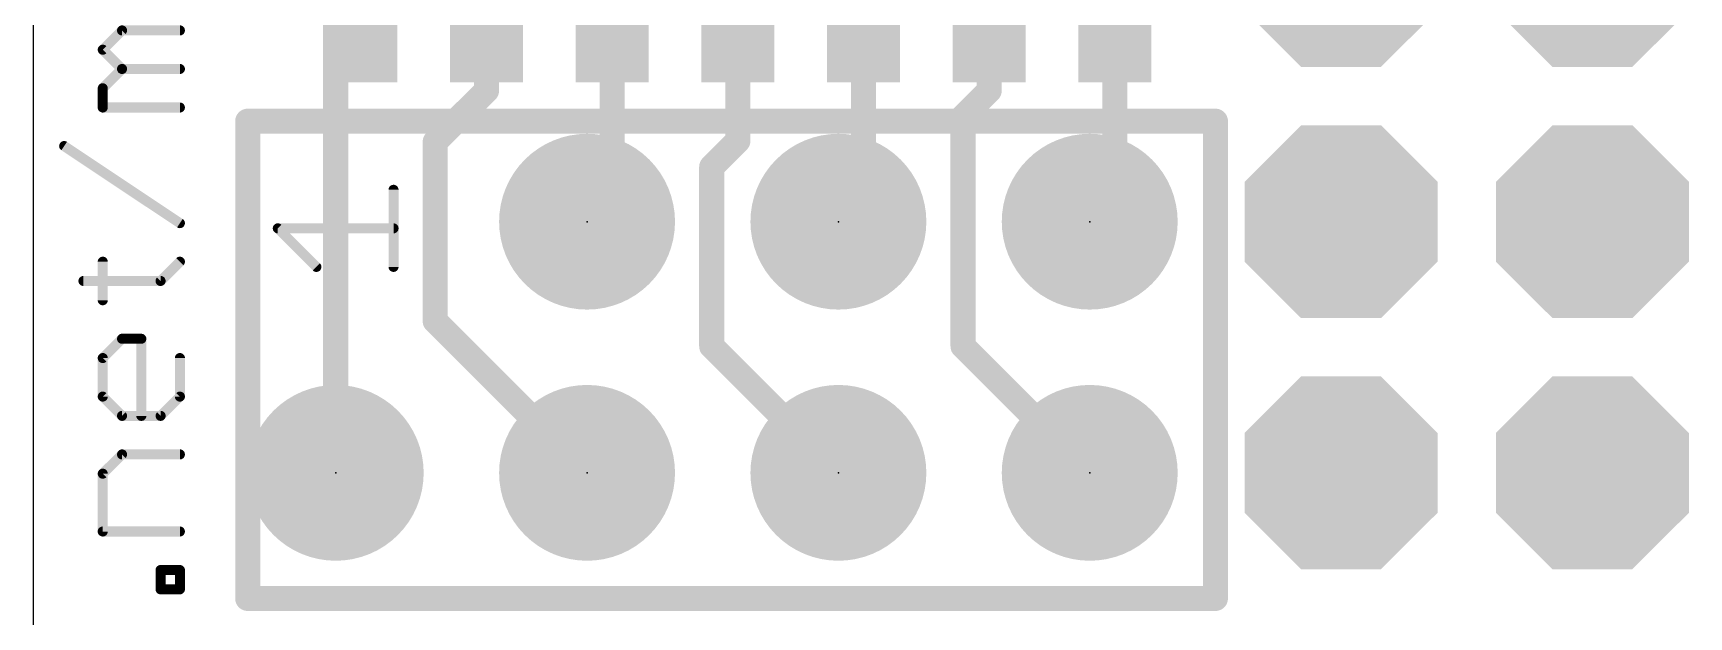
# Model space of a CAD drawing. Extents: x 0 to 68.6, y 0 to 53.3.
# Drawn here: x 0 to 16.73, y 26.44 to 32.34 of the extents above; entities that cross this region are included whole.
import ezdxf

# ---------------------------------------------------------------- set-up
doc = ezdxf.new("R2010")
doc.units = 0
for name, color, linetype in [('1', 12, 'CONTINUOUS'), ('17', 110, 'CONTINUOUS'), ('18', 110, 'CONTINUOUS'), ('20', 53, 'CONTINUOUS'), ('21', 40, 'CONTINUOUS'), ('23', 40, 'CONTINUOUS'), ('29', 253, 'CONTINUOUS')]:
    doc.layers.add(name, color=color, linetype=linetype)

# ---------------------------------------------------------------- blocks, each defined once
blk = doc.blocks.new('RECT')
blk.add_solid([(-0.5, -0.5), (0.5, -0.5), (-0.5, 0.5), (0.5, 0.5)])
blk = doc.blocks.new('ROUNDP')
at = {"const_width": 0.5}
blk.add_lwpolyline([(0, -0.25, 1), (0, 0.25, 1), (0, -0.25)], format="xyb", dxfattribs=at)
blk = doc.blocks.new('OCTAGONV')
at = {"const_width": 0.5}
blk.add_lwpolyline([(-0.25, -0.1036), (-0.25, 0.1036), (-0.1036, 0.25), (0.1036, 0.25), (0.25, 0.1036), (0.25, -0.1036), (0.1036, -0.25), (-0.1036, -0.25), (-0.25, -0.1036), (-0.25, 0.1036)], dxfattribs=at)

msp = doc.modelspace()

# ---------------------------------------------------------------- linework, layer by layer
at = {"layer": '1', "const_width": 0.254}
for points in [[(3.0581, 34.1173), (3.0581, 27.8943)], [(4.5821, 34.1173), (4.5821, 31.7601)], [(5.8521, 34.1173), (5.8521, 30.6883)], [(7.1221, 34.1173), (7.1221, 31.2521)], [(8.3921, 34.1173), (8.3921, 30.6883)], [(9.6621, 34.1173), (9.6621, 31.7601)], [(10.9321, 34.1173), (10.9321, 30.6883)], [(4.5821, 31.7601), (4.064, 31.242)], [(9.6621, 31.7601), (9.398, 31.496)], [(9.398, 31.496), (9.398, 29.1744)], [(4.064, 31.242), (4.064, 29.4284)], [(7.1221, 31.2521), (6.858, 30.988)], [(6.858, 30.988), (6.858, 29.1744)], [(5.8521, 30.6883), (5.5981, 30.4343)], [(8.3921, 30.6883), (8.1381, 30.4343)], [(10.9321, 30.6883), (10.6781, 30.4343)], [(4.064, 29.4284), (5.5981, 27.8943)], [(6.858, 29.1744), (8.1381, 27.8943)], [(9.398, 29.1744), (10.6781, 27.8943)]]:
    msp.add_lwpolyline(points, dxfattribs=at)
at = {"layer": '1', "const_width": 0.127}
for points in [[(4.5186, 31.7601, 1), (4.6456, 31.7601)], [(4.627, 31.7152, 1), (4.5372, 31.805)], [(9.5986, 31.7601, 1), (9.7256, 31.7601)], [(9.707, 31.7152, 1), (9.6172, 31.805)], [(9.4615, 31.496, 1), (9.3345, 31.496)], [(9.3531, 31.5409, 1), (9.4429, 31.4511)], [(4.1275, 31.242, 1), (4.0005, 31.242)], [(4.0191, 31.2869, 1), (4.1089, 31.1971)], [(7.0586, 31.2521, 1), (7.1856, 31.2521)], [(7.167, 31.2072, 1), (7.0772, 31.297)], [(6.9215, 30.988, 1), (6.7945, 30.988)], [(6.8131, 31.0329, 1), (6.9029, 30.9431)], [(5.897, 30.6434, 1), (5.8072, 30.7332)], [(8.437, 30.6434, 1), (8.3472, 30.7332)], [(10.977, 30.6434, 1), (10.8872, 30.7332)], [(5.7886, 30.6883, 1), (5.9156, 30.6883)], [(8.3286, 30.6883, 1), (8.4556, 30.6883)], [(10.8686, 30.6883, 1), (10.9956, 30.6883)], [(5.5532, 30.4792, 1), (5.643, 30.3894)], [(8.0932, 30.4792, 1), (8.183, 30.3894)], [(10.6332, 30.4792, 1), (10.723, 30.3894)], [(4.1089, 29.4733, 1), (4.0191, 29.3835)], [(4.0005, 29.4284, 1), (4.1275, 29.4284)], [(6.9029, 29.2193, 1), (6.8131, 29.1295)], [(9.4429, 29.2193, 1), (9.3531, 29.1295)], [(6.7945, 29.1744, 1), (6.9215, 29.1744)], [(9.3345, 29.1744, 1), (9.4615, 29.1744)], [(2.9946, 27.8943, 1), (3.1216, 27.8943)], [(5.5532, 27.8494, 1), (5.643, 27.9392)], [(8.0932, 27.8494, 1), (8.183, 27.9392)], [(10.6332, 27.8494, 1), (10.723, 27.9392)]]:
    msp.add_lwpolyline(points, format="xyb", dxfattribs=at)
at = {"layer": '20'}
msp.add_line((0, 53.34), (0, 0), dxfattribs=at)
at = {"layer": '21'}
for points, const_width in [([(0.7037, 32.1736), (0.8986, 32.3685)], 0.1016), ([(0.8986, 32.3685), (1.4833, 32.3685)], 0.1016), ([(0.8986, 31.9787), (0.7037, 32.1736)], 0.1016), ([(0.7037, 31.7838), (0.8986, 31.9787)], 0.1016), ([(0.8986, 31.9787), (1.4833, 31.9787)], 0.1016), ([(0.7037, 31.5889), (0.7037, 31.7838)], 0.1016), ([(1.4833, 31.5889), (0.7037, 31.5889)], 0.1016), ([(2.1691, 26.6243), (2.1691, 31.4503)], 0.254), ([(2.1691, 31.4503), (11.9481, 31.4503)], 0.254), ([(11.9481, 31.4503), (11.9481, 26.6243)], 0.254), ([(1.4833, 30.4195), (0.3139, 31.1991)], 0.1016), ([(3.6423, 29.9771), (3.6423, 30.7567)], 0.1016), ([(2.8627, 29.9771), (2.4729, 30.3669)], 0.1016), ([(2.4729, 30.3669), (3.6423, 30.3669)], 0.1016), ([(0.7037, 29.6399), (0.7037, 30.0297)], 0.1016), ([(1.2884, 29.8348), (1.4833, 30.0297)], 0.1016), ([(0.5088, 29.8348), (1.2884, 29.8348)], 0.1016), ([(0.7037, 29.0552), (0.8986, 29.2501)], 0.1016), ([(0.8986, 29.2501), (1.0935, 29.2501)], 0.1016), ([(1.0935, 29.2501), (1.0935, 28.4705)], 0.1016), ([(0.7037, 28.6654), (0.7037, 29.0552)], 0.1016), ([(1.4833, 29.0552), (1.4833, 28.6654)], 0.1016), ([(0.8986, 28.4705), (0.7037, 28.6654)], 0.1016), ([(1.4833, 28.6654), (1.2884, 28.4705)], 0.1016), ([(1.2884, 28.4705), (0.8986, 28.4705)], 0.1016), ([(0.7037, 27.8858), (0.8986, 28.0807)], 0.1016), ([(0.8986, 28.0807), (1.4833, 28.0807)], 0.1016), ([(0.7037, 27.3011), (0.7037, 27.8858)], 0.1016), ([(1.4833, 27.3011), (0.7037, 27.3011)], 0.1016), ([(1.2884, 26.7164), (1.2884, 26.9113)], 0.1016), ([(1.2884, 26.9113), (1.4833, 26.9113)], 0.1016), ([(1.4833, 26.9113), (1.4833, 26.7164)], 0.1016), ([(1.4833, 26.7164), (1.2884, 26.7164)], 0.1016), ([(11.9481, 26.6243), (2.1691, 26.6243)], 0.254)]:
    msp.add_lwpolyline(points, dxfattribs=dict(at, const_width=const_width))
for points, const_width in [([(0.8986, 32.3939, 1), (0.8986, 32.3431)], 0.0508), ([(0.9166, 32.3506, 1), (0.8806, 32.3865)], 0.0508), ([(1.4833, 32.3431, 1), (1.4833, 32.3939)], 0.0508), ([(0.7217, 32.1916, 1), (0.6857, 32.1557)], 0.0508), ([(0.6857, 32.1916, 1), (0.7217, 32.1557)], 0.0508), ([(0.8986, 32.0041, 1), (0.8986, 31.9533)], 0.0508), ([(0.9166, 31.9608, 1), (0.8806, 31.9967)], 0.0508), ([(0.8806, 31.9608, 1), (0.9166, 31.9967)], 0.0508), ([(1.4833, 31.9533, 1), (1.4833, 32.0041)], 0.0508), ([(0.7291, 31.7838, 1), (0.6783, 31.7838)], 0.0508), ([(0.6857, 31.8018, 1), (0.7217, 31.7659)], 0.0508), ([(0.7037, 31.6143, 1), (0.7037, 31.5635)], 0.0508), ([(1.4833, 31.5635, 1), (1.4833, 31.6143)], 0.0508), ([(0.6783, 31.5889, 1), (0.7291, 31.5889)], 0.0508), ([(2.2326, 31.4503, 1), (2.1056, 31.4503)], 0.127), ([(2.1691, 31.5138, 1), (2.1691, 31.3868)], 0.127), ([(12.0116, 31.4503, 1), (11.8846, 31.4503)], 0.127), ([(11.9481, 31.3868, 1), (11.9481, 31.5138)], 0.127), ([(0.328, 31.2203, 1), (0.2998, 31.178)], 0.0508), ([(3.6677, 30.7567, 1), (3.6169, 30.7567)], 0.0508), ([(1.4692, 30.3984, 1), (1.4974, 30.4407)], 0.0508), ([(2.4909, 30.3849, 1), (2.4549, 30.3489)], 0.0508), ([(2.4729, 30.3923, 1), (2.4729, 30.3415)], 0.0508), ([(3.6423, 30.3415, 1), (3.6423, 30.3923)], 0.0508), ([(0.7291, 30.0297, 1), (0.6783, 30.0297)], 0.0508), ([(1.5013, 30.0118, 1), (1.4653, 30.0477)], 0.0508), ([(2.8447, 29.9591, 1), (2.8807, 29.9951)], 0.0508), ([(3.6169, 29.9771, 1), (3.6677, 29.9771)], 0.0508), ([(0.5088, 29.8602, 1), (0.5088, 29.8094)], 0.0508), ([(1.2704, 29.8528, 1), (1.3064, 29.8169)], 0.0508), ([(1.2884, 29.8094, 1), (1.2884, 29.8602)], 0.0508), ([(0.6783, 29.6399, 1), (0.7291, 29.6399)], 0.0508), ([(0.8986, 29.2755, 1), (0.8986, 29.2247)], 0.0508), ([(0.9166, 29.2322, 1), (0.8806, 29.2681)], 0.0508), ([(1.1189, 29.2501, 1), (1.0681, 29.2501)], 0.0508), ([(1.0935, 29.2247, 1), (1.0935, 29.2755)], 0.0508), ([(0.7291, 29.0552, 1), (0.6783, 29.0552)], 0.0508), ([(0.6857, 29.0732, 1), (0.7217, 29.0373)], 0.0508), ([(1.5087, 29.0552, 1), (1.4579, 29.0552)], 0.0508), ([(0.7217, 28.6834, 1), (0.6857, 28.6475)], 0.0508), ([(0.6783, 28.6654, 1), (0.7291, 28.6654)], 0.0508), ([(1.4579, 28.6654, 1), (1.5087, 28.6654)], 0.0508), ([(1.5013, 28.6475, 1), (1.4653, 28.6834)], 0.0508), ([(0.8986, 28.4959, 1), (0.8986, 28.4451)], 0.0508), ([(0.8806, 28.4526, 1), (0.9166, 28.4885)], 0.0508), ([(1.0681, 28.4705, 1), (1.1189, 28.4705)], 0.0508), ([(1.2704, 28.4885, 1), (1.3064, 28.4526)], 0.0508), ([(1.2884, 28.4451, 1), (1.2884, 28.4959)], 0.0508), ([(0.8986, 28.1061, 1), (0.8986, 28.0553)], 0.0508), ([(0.9166, 28.0628, 1), (0.8806, 28.0987)], 0.0508), ([(1.4833, 28.0553, 1), (1.4833, 28.1061)], 0.0508), ([(0.7291, 27.8858, 1), (0.6783, 27.8858)], 0.0508), ([(0.6857, 27.9038, 1), (0.7217, 27.8679)], 0.0508), ([(0.7037, 27.3265, 1), (0.7037, 27.2757)], 0.0508), ([(0.6783, 27.3011, 1), (0.7291, 27.3011)], 0.0508), ([(1.4833, 27.2757, 1), (1.4833, 27.3265)], 0.0508), ([(1.3138, 26.9113, 1), (1.263, 26.9113)], 0.0508), ([(1.2884, 26.9367, 1), (1.2884, 26.8859)], 0.0508), ([(1.5087, 26.9113, 1), (1.4579, 26.9113)], 0.0508), ([(1.4833, 26.8859, 1), (1.4833, 26.9367)], 0.0508), ([(1.2884, 26.7418, 1), (1.2884, 26.691)], 0.0508), ([(1.263, 26.7164, 1), (1.3138, 26.7164)], 0.0508), ([(1.4579, 26.7164, 1), (1.5087, 26.7164)], 0.0508), ([(1.4833, 26.691, 1), (1.4833, 26.7418)], 0.0508), ([(2.1691, 26.6878, 1), (2.1691, 26.5608)], 0.127), ([(2.1056, 26.6243, 1), (2.2326, 26.6243)], 0.127), ([(11.8846, 26.6243, 1), (12.0116, 26.6243)], 0.127), ([(11.9481, 26.5608, 1), (11.9481, 26.6878)], 0.127)]:
    msp.add_lwpolyline(points, format="xyb", dxfattribs=dict(at, const_width=const_width))
at = {"layer": '23'}
for p in [(5.5981, 30.4343), (8.1381, 30.4343), (10.6781, 30.4343), (3.0581, 27.8943), (5.5981, 27.8943), (8.1381, 27.8943), (10.6781, 27.8943)]:
    msp.add_point(p, dxfattribs=at)

# ---------------------------------------------------------------- block references
at = {"layer": '1', "xscale": 4.445, "yscale": 0.635}
for p, rotation in [((3.3121, 34.1173), 270), ((4.5821, 34.1173), 270), ((5.8521, 34.1173), 90), ((7.1221, 34.1173), 90), ((8.3921, 34.1173), 90), ((9.6621, 34.1173), 90), ((10.9321, 34.1173), 90)]:
    msp.add_blockref('RECT', p, dxfattribs=dict(at, rotation=rotation))
at = {"layer": '17', "xscale": 1.6764, "yscale": 1.6764}
for p in [(5.5981, 30.4343), (5.5981, 30.4343), (8.1381, 30.4343), (8.1381, 30.4343), (10.6781, 30.4343), (10.6781, 30.4343), (3.0581, 27.8943), (3.0581, 27.8943), (5.5981, 27.8943), (5.5981, 27.8943), (8.1381, 27.8943), (8.1381, 27.8943), (10.6781, 27.8943), (10.6781, 27.8943)]:
    msp.add_blockref('ROUNDP', p, dxfattribs=at)
at = {"layer": '18', "xscale": 1.95, "yscale": 1.95}
for p in [(13.2181, 32.9743), (13.2181, 32.9743), (15.7581, 32.9743), (15.7581, 32.9743), (13.2181, 30.4343), (13.2181, 30.4343), (15.7581, 30.4343), (15.7581, 30.4343), (13.2181, 27.8943), (13.2181, 27.8943), (15.7581, 27.8943), (15.7581, 27.8943)]:
    msp.add_blockref('OCTAGONV', p, dxfattribs=at)
at = {"layer": '29', "xscale": 4.5466, "yscale": 0.7366}
for p, rotation in [((3.3121, 34.1173), 270), ((4.5821, 34.1173), 270), ((5.8521, 34.1173), 90), ((7.1221, 34.1173), 90), ((8.3921, 34.1173), 90), ((9.6621, 34.1173), 90), ((10.9321, 34.1173), 90)]:
    msp.add_blockref('RECT', p, dxfattribs=dict(at, rotation=rotation))
at = {"layer": '29', "xscale": 1.778, "yscale": 1.778}
for p in [(5.5981, 30.4343), (8.1381, 30.4343), (10.6781, 30.4343), (3.0581, 27.8943), (5.5981, 27.8943), (8.1381, 27.8943), (10.6781, 27.8943)]:
    msp.add_blockref('ROUNDP', p, dxfattribs=at)

doc.saveas('drawing.dxf')
